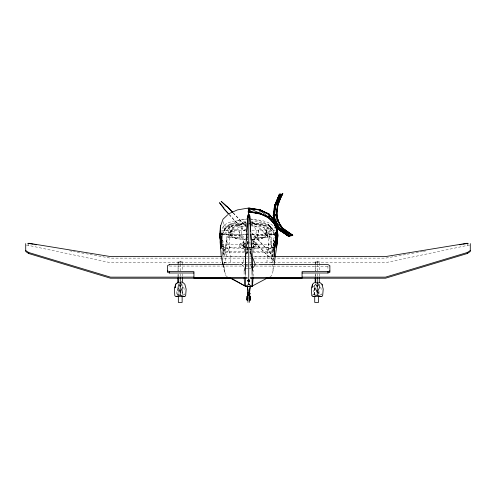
<?xml version="1.0" encoding="UTF-8"?>
<svg xmlns="http://www.w3.org/2000/svg" width="496" height="496" viewBox="0 0 496 496"><rect width="100%" height="100%" fill="white"/><g stroke="black" fill="none" stroke-linecap="round" stroke-linejoin="round"><path stroke-width="0.37" stroke-dasharray="2.48 1.86" d="M178.076 276.892L178.076 273.835M178.076 270.779L178.076 265.428M178.076 264.659L178.076 261.603L178.517 261.293L181.139 261.144L182.447 261.603L182.447 271.002M245.396 276.582L245.402 274.294M315.258 276.892L315.258 273.835M315.258 270.779L315.264 265.428M315.264 264.659L315.264 261.603L315.667 261.293L318.048 261.144L319.244 261.603L319.257 271.219M247.256 247.733L246.76 253.499M247.306 243.945L247.337 241.67M247.386 237.875L247.448 232.562M247.262 247.721L247.231 250.009L247.783 246.853L246.382 253.785L247.244 251.584L246.45 253.605M247.318 243.908L247.368 240.095M247.38 239.332L247.473 232.463M251.875 234.193L274.319 234.168L274.976 234.769L273.184 240.678L274.48 241.285L274.009 243.313L273.755 261.752L269.638 263.382M244.106 271.901L244.119 276.353M222.078 234.521L222.084 234.168L248.781 234.199M222.264 234.868L222.32 233.597M222.853 259.52L223.529 243.313L222.617 240.07L223.498 254.343L222.481 255.998M250.722 223.405L256.085 224.043L263.221 226.821C272.527 237.026 266.823 251.491 266.953 263.717M253.146 276.353L253.177 271.827M274.66 241.546L274.071 254.343L274.654 257.102L274.48 241.285L274.654 254.963M221.979 253.4L222.227 248.217M275.144 240.913L273.184 240.678L274.654 257.102L273.432 240.07L274.071 254.343L273.37 249.693L271.002 244.379L271.746 230.206L270.215 229.822C265.695 224.118 257.523 224.911 251.007 224.025M221.687 234.36L221.724 233.734M182.268 293.489L182.553 289.348M314.495 294.872L314.21 287.971L314.625 285.237M318.649 293.489L318.792 291.419M222.586 235.65L222.741 233.368M221.588 234.992L221.743 233.542M221.811 234.862L221.941 233.597L221.811 235.098M273.842 260.983L274.183 257.914M274.269 257.145L275.472 246.407L274.009 243.313M245.111 256.302L224.738 256.302L226.753 240.709L228.365 237.175L228.365 235.358L241.49 235.358L243.102 238.39L244.888 250.251M252.935 251.85L254.374 240.709L255.986 237.175L255.986 235.358L269.105 235.358L270.717 238.39L272.732 251.732L253.115 251.732M275.075 244.199L274.22 250.226L275.119 244.1M178.033 286.607L178.238 285.237M252.923 248.025L254.374 238.39L255.986 235.358M269.967 276.656L271.3 275.95L271.882 274.542L273.06 270.94L274.034 265.075M275.255 234.36L275.441 231.7L275.894 233.597M229.716 237.206L231.217 229.264L238.638 229.264L240.132 237.206L229.716 237.206L231.217 229.264M257.337 237.206L258.831 229.264L266.259 229.264L267.753 237.206L257.337 237.206L258.831 229.264M311.835 295.647L312.995 294.853L313.763 292.46L313.15 290.061M273.06 270.94C272.998 262.775 271.461 254.547 267.697 247.206L269.495 241.924M222.568 239.946L223.498 254.343L224.186 249.693L226.56 244.379L225.668 226.846L223.987 231.167L225.68 227.174M251.881 247.343L254.498 246.314L255.074 244.863L253.394 243.561L250.102 242.897M223.987 231.055L225.668 226.846M244.559 242.06L240.126 243.821L239.14 246.27L242.835 245.632L243.449 244.082L244.85 243.53M244.602 247.33L242.792 245.929L243.84 244.162L246.45 243.127L249.37 242.947M252.08 247.498L254.888 246.388L255.502 244.838L259.191 245.012L258.211 247.467L253.778 249.221L251.714 249.352M242.792 245.929L243.84 244.162M252.098 247.802L254.925 246.686L255.545 245.129L253.394 243.561M243.108 261.708L243.964 259.6M227.298 241.93L229.642 247.213C225.81 256.023 222.152 266.656 226.046 275.956L227.379 276.638M222.065 246.407L223.529 243.313M268.317 233.938L269.167 232.147L268.813 227.986C265.713 224.409 260.636 224.75 256.364 224.607L252.21 222.264L256.364 224.607M246.723 253.853L248.074 251.075M247.64 218.854C239.568 220.311 230.69 220.323 223.814 225.382L221.39 230.107L234.149 231.657L235.445 229.419C238.812 226.771 243.183 226.114 247.337 225.785M223.808 231.322L225.575 227.918M228.365 235.358L226.753 238.39L224.738 251.732L245.111 251.732M270.215 229.822L270.884 228.631M246.723 254.057L248.074 251.689M252.458 239.277L263.649 237.187L266.296 232.946L265.992 229.195L263.909 227.441L260.772 226.585L255.285 226.455L252.228 224.49L250.771 224.291M252.414 239.562C258.596 239.407 266.228 239.314 268.119 232.091L267.784 228.073C264.858 224.657 260.016 225.048 255.973 224.93L252.6 222.915L251.255 222.704M246.431 224.291L245.005 224.49L241.757 226.517L236.431 226.629L232.884 227.441L231.341 229.257L231.105 232.946L231.328 234.224L233.666 237.187L236.635 238.657L247.95 239.872M245.942 222.704L244.627 222.915L241.044 224.992L235.172 225.209L231.254 226.164L229.555 228.148L229.543 233.697L232.122 236.97L236.635 238.657M245.799 222.326L244.41 222.568L240.634 224.669L234.447 224.936L230.33 225.984L228.538 228.061L228.513 233.945M229.245 214.687L243.623 230.832L246.283 228.172M243.623 230.832L244.23 230.783L246.363 228.65M251.751 234.732L252.811 233.666L271.461 254.237L274.145 257.976M223.417 221.724L224.118 229.617L225.24 228.501M245.452 266.891L246.841 265.515L248.465 264.901M268.59 237.231L274.443 233.368L274.648 235.65M265.992 229.195L267.784 228.073M224.118 229.617C230.361 224.707 238.452 223.448 246.152 222.847M230.845 224.471L239.115 221.985L246.717 221.092M230.076 224.186L237.472 220.881L247.113 218.941M275.602 246.307L268.057 249.457L275.472 246.407M243.412 244.379L246.233 243.263M228.693 225.234L232.525 223.932L245.762 222.89M267.697 247.206L264.926 248.043L251.032 248.577M246.295 224.88L245.904 224.979A7.452 7.347 0.1 0 0 245.904 238.564M220.906 232.314L222.394 231.7M469.532 245.563L467.288 245.439L385.528 262.688L254.181 262.688M422.623 251.466L385.528 258.131L276.588 258.131M423.379 251.329L426.411 250.784M221.036 233.777L223.225 233.424M223.95 233.306L234.149 231.657L233.951 233.486L221.768 234.98M263.649 237.187L265.199 236.97M247.671 223.237L241.645 224.043L234.317 226.821C225.835 237.051 230.417 251.714 230.863 263.717M252.414 239.463L262.799 238.458M228.644 226.133L230.33 225.984M252.811 233.666L252.204 233.721L271.461 254.237M245.805 224.093C239.556 224.973 231.539 224.217 227.342 229.822L225.81 230.206L246.481 230.206M246.549 249.86L248.012 249.742M248.229 247.572L250.418 247.436M248.818 247.702L250.771 247.578M251.026 249.395L247.578 249.612L245.483 249.19M246.624 241.936L249.376 241.763M246.909 242.928L249.519 242.767M246.89 243.22L249.519 243.059M248.818 248.006L250.784 247.882M26.468 245.563L28.712 245.439L110.472 262.688L220.956 262.688M248.719 248.67L250.263 248.608M179.558 294.804L176.111 294.853L176.756 292.46L176.136 290.061M312.995 294.853L316.547 294.804M251.844 230.206L271.746 230.206M251.863 234.596L274.964 234.571L274.406 233.225M229.716 235.687L240.132 235.687M257.337 235.687L267.753 235.687M228.365 237.175L241.49 237.175L243.102 240.709L244.441 251.106M255.986 237.175L269.105 237.175L270.717 240.709L272.732 256.302L253.115 256.302M226.56 244.379L244.95 244.379M245.712 244.379L250.313 244.379M251.081 244.379L271.002 244.379M245.111 247.696L224.738 247.696L224.738 256.302M253.115 247.696L272.732 247.696L272.732 256.302M224.738 252.334L244.354 252.334M253.115 252.334L272.732 252.334M222.506 256.575L245.681 256.575M246.456 256.575L248 256.575M249.544 256.575L275.044 256.575M244.137 258.131L110.472 258.131L73.377 251.466M244.912 258.131L248 258.131M249.544 258.131L251.088 258.131M254.181 258.131L275.813 258.131M224.049 262.688L244.137 262.688M244.912 262.688L253.406 262.688M239.351 264.467L245.47 264.467M246.239 264.467L249.296 264.467M250.065 264.467L252.359 264.467M253.121 264.467L255.421 264.467M256.184 264.467L257.715 264.467M239.531 264.517L244.15 264.517M244.919 264.517L248 264.517M249.538 264.517L257.988 264.517M169.465 266.061L241.837 266.061M246.462 266.061L251.075 266.061M255.688 266.061L329.871 266.247M245.929 268.485L248.056 268.485M248.763 268.485L250.883 268.485M248.012 234.596L222.586 234.571L222.084 234.168L222.586 234.769M320.094 294.835L321.513 294.853L320.745 292.46M182.999 294.835L184.376 294.853L183.731 292.46M275.633 233.752L263.345 233.325L263.122 231.57C260.388 226.945 254.727 226.04 249.823 225.779M247.95 248.639L233.399 248.087L229.642 247.213M240.126 243.821L243.449 244.082M250.226 249.804L251.708 249.922M235.389 238.489L247.969 239.748M250.48 221.092C256.184 221.799 262.539 221.91 267.48 225.184M275.007 234.893L263.345 233.325L275.993 229.89C271.101 220.063 258.943 220.292 249.556 218.848M251.398 222.326L252.811 222.568M69.589 250.784L72.621 251.329M250.84 219.089L260.555 221.018L268.224 224.483M250.753 241.676L256.345 242.804L259.191 245.012M250.877 242.873L253.704 243.437L255.502 244.838M245.315 247.473L248.161 248.043M250.889 243.164L253.729 243.734M245.334 247.175L248.161 247.746M244.782 249.048L241.992 248.484L239.14 246.27M275.528 232.233L276.78 232.512M251.224 224.88C254.126 225.891 256.079 228.718 256.209 231.775A7.452 7.347 0.1 0 1 252.266 238.26M254.888 246.388L258.211 247.467M224.068 262.204L228.191 263.562M223.814 225.382L227.447 226.647M228.179 226.895L235.445 229.419M267.177 224.694L265.038 223.932L251.044 222.847L258.993 223.628L267.53 226.077L268.559 226.815M268.813 227.986L271.659 229.431M222.735 246.679L229.437 249.457L221.861 246.307M181.139 281.306L182.001 281.703M178.076 262.012L180.265 263.14L182.447 262.012L182.447 261.603M315.264 262.012L317.254 263.14L319.244 262.012L319.244 261.603M255.074 244.863L255.545 245.129M243.263 245.601L244.943 246.909M242.835 245.632L244.627 247.033M231.254 226.164L232.884 227.441M252.259 240.157L269.037 256.847L274.951 261.758L269.489 256.444M254.498 246.314L254.925 246.686M250.368 265.434L251.794 266.829M252.315 239.642L269.037 256.847M233.232 212.834L246.376 226.492M233.201 213.026L246.289 227.075M229.27 214.526L244.23 230.783M271.002 254.634L273.959 258.131M313.081 286.056L313.819 287.023M249.761 252.284L251.112 254.653M249.761 251.77L251.447 255.248M272.161 227.85L273.284 230.535M272.726 229.245L273.29 230.628M223.281 265.162L225.463 274.548M320.695 287.023L321.358 290.061M183.681 287.023L184.351 290.061M251.088 253.809L250.269 250.009L251.112 256.289L250.871 248.663M223.026 265.081L224.285 270.946M267.753 237.206L266.259 229.264M240.132 237.206L238.638 229.264M182.237 285.237L182.441 286.607M276.024 235.098L275.689 231.7M275.689 234.868L275.441 231.7L275.224 233.728M177.872 288.66L178.2 293.489M222.127 247.938L222.444 255.614M222.568 258.683L222.667 260.983M250.858 248.626L251.112 256.289M319.257 273.835L319.263 276.892M182.454 273.835L182.454 276.892M467.288 244.106L467.288 245.439M327.93 266.061L327.93 268.46M319.027 291.251L319.027 294.729M318.513 292.001L318.513 294.667M317.254 261.088L317.254 263.364M317.254 264.12L317.254 270.928M317.254 273.835L317.254 276.892M315.264 261.603L315.264 271.219M315.264 273.668L315.264 276.687M314.724 285.014L314.724 287.06M314.724 288.021L314.724 296.67M314.21 287.971L314.21 295.449M269.105 235.358L269.105 237.175M252.086 274.282L252.086 276.57M241.49 235.358L241.49 237.175M182.646 288.25L182.646 294.729M182.131 290.582L182.131 294.667M180.265 261.088L180.265 263.364M180.265 264.12L180.265 270.928M180.265 273.835L180.265 276.892M178.337 284.555L178.337 287.736M178.337 289.869L178.337 296M178.076 261.603L178.076 271.219M178.076 274.288L178.076 276.588M177.828 288.25L177.828 295.449M28.712 243.437L28.712 245.439"/><path stroke-width="0.74" d="M183.036 282.571L184.859 284.282L186.143 289.106L185.665 295.647L184.958 296.49L175.528 296.49L174.821 295.647L174.344 289.106L175.627 284.282L178.07 282.243L178.076 277.655M252.086 278.095L252.086 286.471L248.862 286.483L245.39 286.49L245.396 278.107M245.402 274.294L245.421 252.96L247.777 215.927L248.446 217.434L249.054 217.446L249.724 215.927L252.08 252.96L252.086 274.282M319.269 282.243L319.269 282.726L318.165 283.018L315.264 282.72L315.258 277.655M252.303 268.485L251.726 253.865M220.143 241.453L221.47 246.072L221.867 235.538C221.315 267.648 219.3 230.863 220.503 226.219L223.008 219.22L227.714 214.768M277.245 239.76L277.028 229.233C273.178 216.895 260.003 211.718 248.105 211.742L259.916 213.981L259.985 209.758L248.167 208.022M259.985 209.758L268.826 214.458L273.823 219.554L277.028 229.233L277.258 242.06L277.078 226.046C273.525 214.272 261.448 209.393 250.139 208.642L268.175 217.384L259.923 213.72L249.054 211.6L249.11 208.463L250.151 208.053L250.071 212.331L248.099 212.034L249.042 212.164L248.161 208.605L249.11 208.463L259.985 209.758L259.972 210.292L268.832 213.844L273.823 219.554L277.078 226.046L277.016 229.735L273.761 223.194L268.863 217.713L268.832 213.844L259.985 209.758L255.44 209.231M277.289 240.312L277.078 226.046M277.258 242.296L277.022 229.468L273.767 222.94L268.888 217.942L259.923 213.435M273.755 223.46L273.817 220.199L269.874 215.661L269.88 215.041L273.811 219.945L277.078 226.226L277.314 238.967M221.47 246.072L221.52 243.536M268.826 214.384L268.832 213.844L269.867 215.456M220.503 225.872L220.143 236.586L220.503 226.071M220.143 240.349L220.503 229.183L220.143 238.96M249.451 292.578L250.027 293.824L249.779 292.876L247.994 292.876L247.473 293.824L248.043 292.578C250.151 291.828 249.965 294.419 249.544 295.709L250.449 296.348L250.468 300.074L249.742 300.074L249.562 296.348M249.742 300.074L249.562 297.724M220.143 234.757L220.503 226.12M273.742 215.735L273.687 216.988L275.708 223.851L273.234 215.462L274.511 205.834L279.26 194.68L279.887 193.967L282.491 194.296L282.881 193.632C278.932 199.721 277.171 207.074 276.582 214.272C277.314 223.547 283.545 230.714 291.673 234.732L292.528 235.371L290.216 235.24L288.257 235.78L286.688 234.974L279.31 229.989L276.557 225.395M253.078 277.766L252.551 285.535L251.98 286.192L267.344 278.045M247.864 293.192L248.012 290.061L247.392 286.75M245.787 253.865L245.222 268.485M246.09 247.764L246.245 244.714M246.475 240.138L246.741 234.8M246.896 231.75L247.696 215.735L248.75 213.274M250.468 300.074L250.449 296.348M247.901 293.241L248.012 291.152L247.299 287.457M248.601 215.754L248.75 214.204L248.75 279.899L247.857 280.748L248.136 281.35L248.75 281.716L249.364 281.344L249.333 280.321M312.151 287.736L312.492 284.276L314.377 282.577M274.028 211.6L273.848 213.764L274.176 211.513M274.207 209.442L274.511 205.834L278.864 195.641L282.081 195.25L282.621 193.663L277.741 204.513L276.359 214.191L278.38 221.545L282.156 227.856L292.652 235.321L281.951 227.881L275.981 221.836L274.251 216.033L276.359 214.191L275.255 206.262M250.114 286.75L249.5 290.061L249.649 293.192M248.043 292.578L247.609 294.06L247.957 295.709L247.027 296.354L246.946 300.061L247.634 300.08L247.845 296.354M175.181 287.736L175.627 284.282L177.673 282.571M278.578 197.861C276.855 208.066 274.759 219.176 282.156 227.856L292.857 235.259M279.341 230.187L279.143 229.016L279.756 228.166L282.385 227.8C274.251 218.488 276.377 205.679 281.598 195.343L279.26 194.68L278.324 196.676L279 198.276C274.945 206.032 271.579 215.425 275.708 223.851M175.187 287.699L175.627 284.282M274.468 209.281L274.666 207.793M274.858 206.305L275.051 204.817L279.26 194.68L282.001 194.376L278.225 204.426L275.726 204.743M277.376 241.887L274.158 264.337M250.213 287.457L249.575 292.547M247.857 295.058L247.957 294.395L249.55 294.395L249.643 295.449L247.857 295.449L247.857 295.058L249.643 295.058M244.119 271.213L245.452 266.891M220.1 233.356L219.79 237.491L220.472 239.153M275.652 223.646L273.234 215.462L274.939 206.894L279.812 196.081L278.727 195.715L279.887 193.967M277.183 240.021L278.151 235.538L277.729 233.356L276.929 232.314M312.492 284.276L311.302 289.106L311.835 295.647L312.579 296.49L321.929 296.49L322.667 295.647L323.206 289.106L322.016 284.282L319.932 282.571M289.937 236.294L290.216 235.24L291.673 234.732L279.756 228.166L275.398 222.747L274.251 216.033L276.78 215.735L275.981 221.836L275.398 222.747L279.143 229.016L289.937 236.294L288.257 235.78L279.31 229.989L276.067 224.465M247.845 297.73L247.634 300.08M275.974 246.078L275.565 235.061L275.974 246.078L277.307 241.465L276.88 228.935C273.079 217.285 260.946 212.431 249.587 212.059L249.587 211.773M242.445 263.574L242.829 262.415M220.112 237.77L220.559 236.437M249.209 280.593L248.75 280.042L248.229 280.296L247.994 280.916L248.335 281.083M277.059 239.897L277.481 238.874M249.265 280.296L249.5 280.761L248.75 281.573L248.75 283.886L248.285 284.698L245.39 286.49M182.633 287.252L180.246 292.262L177.983 287.252M248.155 280.339L247.857 280.748M278.864 195.641L278.324 196.676L279.911 196.323L274.511 205.834L275.144 207.402L273.674 216.678L275.77 224.08M222.741 233.368L223.448 232.004M274.511 205.834L275.051 204.817M247.473 293.824L247.994 292.876M274.251 216.033L273.687 216.988L274.573 219.666L273.594 216.454L274.939 206.894L279.291 197.042L280.023 196.596M181.945 284.152L180.246 286.589L180.246 295.132L184.115 296.484M315.251 282.243L315.673 281.703M252.743 267.952L255.421 264.74L252.638 257.635M178.07 282.243L178.523 281.703M279.347 195.002L278.727 195.715L279.403 197.321L275.038 207.13L273.848 216.969M249.19 281.201L248.75 281.678L248.136 281.313M248.136 280.203L249.184 279.992L249.637 280.748M226.12 227.428L229.406 224.49M248.161 208.605L249.116 207.88L250.083 211.78L259.923 213.72M302.083 277.14L385.528 277.14L467.288 252.52L470.282 250.548M265.769 278.206L385.528 278.206L467.288 253.518L470.282 251.54L470.282 243.623M247.851 223.597L247.479 223.832L247.851 224.068M238.762 264.517L169.465 264.517L167.524 265.651L167.524 272.335L169.465 272.998L193.93 272.998M228.78 213.757L237.441 209.895L247.603 208.177M27.516 243.883L28.712 243.437L33.251 244.255M313.528 296.484L317.254 295.139L320.98 296.484M176.365 296.484L180.246 295.132M302.07 272.998L327.93 272.998L329.871 272.335L329.871 265.651L327.93 264.517L258.757 264.517M250.319 278.213L302.07 278.213L302.07 271.628L327.93 271.628L329.871 270.977M249.166 281.083L249.5 280.761M276.774 214.216L273.792 214.489M278.833 221.458L275.981 221.836L279.756 228.166L289.038 235.65L279.279 229.809L276.105 224.514M459.718 244.801L461.23 244.528M462.749 244.255L467.288 243.437L468.484 243.883M467.288 243.22L385.528 256.575L275.044 256.575M250.647 286.397L246.76 286.421M221.731 256.575L110.472 256.575L28.712 243.22M167.524 270.977L169.465 271.628L193.93 271.628L193.93 278.213L247.225 278.213M193.917 277.14L110.472 277.14L28.712 252.52L25.718 250.548M193.93 277.723L247.225 277.723M250.319 277.723L302.07 277.723M231 278.206L110.472 278.206L28.712 253.518L25.718 251.54L25.718 243.623M248.285 284.698L249.209 284.698L252.086 286.471M248.124 292.727L249.383 292.727M247.957 295.238L249.544 295.238M249.742 299.069L250.468 299.069M246.946 299.057L247.634 299.076M252.408 208.878L253.927 209.058M34.77 244.528L36.282 244.801M265.422 212.747L267.462 213.671M248.75 279.899L249.364 280.203M230.051 278.008L245.501 286.235L231.824 278.529M248.75 281.573L247.994 280.761M249.655 223.597L250.034 223.832M289.044 236.493L279.31 229.989M279.756 228.166L291.121 235.898M288.864 236.53L286.688 234.974L289.211 236.456L279.279 229.809L276.018 224.26M259.985 210.347L268.77 217.397L269.874 215.661L269.824 218.562L273.817 220.199L277.072 226.722L277.27 237.869M232.705 212.288L226.92 206.28L221.148 201.357L226.591 206.665M268.386 214.16L270.32 216.194M226.92 206.28L232.153 211.904M271.678 217.663L273.488 219.616L276.88 225.872M223.938 207.954L219.492 202.709L224.105 208.921L228.755 213.968M268.826 214.284L273.817 219.877L277.078 226.226M224.105 208.921L228.73 214.111M276.749 225.643L273.811 220.026L271.603 217.484L273.811 219.945L276.749 225.637M242.513 265.273L243.418 266.346M268.547 224.744L272.285 229.245L269.781 226.219M315.326 284.158L317.254 286.589L318.996 284.158L319.591 287.5L317.254 292.262L314.811 287.494M273.054 231.551L273.978 232.76M276.043 224.242L279.143 229.016M248.75 214.018L249.798 215.735L250.604 231.75M178.758 284.158L180.246 286.589L180.265 277.655M268.224 224.483L269.254 226.201M248.75 283.886L249.209 284.698M277.022 229.468L273.761 223.194L268.888 217.942M277.252 239.221L277.072 226.722L273.823 219.554L273.811 220.026M251.794 266.829L253.165 271.12M276.923 236.431C278.628 237.993 275.516 254.839 275.919 243.548M273.234 215.462L274.021 217.967M222.555 262.055L223.231 264.945M222.865 264.349L221.284 257.015L220.112 241.899M322.016 284.282L322.164 285.088M248.738 214.371L248.899 215.748M244.726 285.535L244.156 277.772M250.722 234.038L251.032 240.138M251.224 243.951L251.416 247.764M277.022 228.836L277.307 234.757M277.258 241.912L277.072 226.722M277.283 236.983L277.326 238.136L277.078 226.269M246.946 300.061L247.027 296.354M277.338 237.739L277.32 235.154L277.332 237.95M319.263 277.655L319.269 282.726M182.454 277.655L182.416 282.726L181.251 283.018L178.076 282.726L178.076 278.12M467.288 252.52L467.288 253.518M327.93 271.628L327.93 272.998M318.513 296.397L318.513 302.417L314.724 302.417L314.724 296.397M317.254 277.655L317.254 295.139M315.264 278.12L315.264 282.72M277.307 234.49L277.307 235.891M249.55 294.395L249.55 295.139M249.42 295.48L249.42 302.355M248.75 280.042L248.75 280.68M247.963 295.48L247.963 302.355M247.957 294.395L247.957 295.139M182.131 296.397L182.131 302.417L178.337 302.417L178.337 296.397M169.465 264.517L169.465 264.926M169.465 271.628L169.465 272.998M28.712 252.52L28.712 253.518M277.252 239.5L277.221 240.876L277.252 239.5"/></g></svg>
